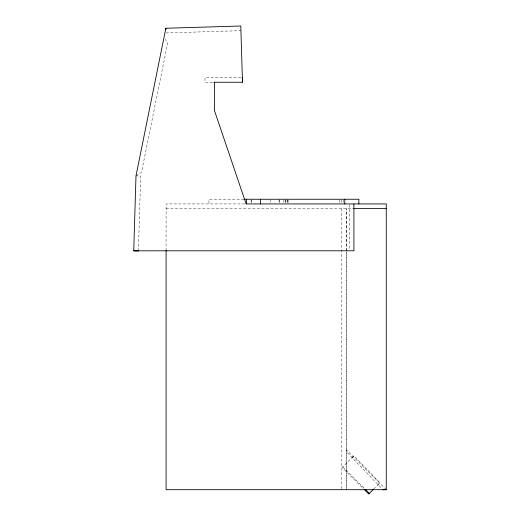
<?xml version="1.0" encoding="UTF-8"?>
<svg xmlns="http://www.w3.org/2000/svg" width="520" height="520" viewBox="0 0 520 520"><rect width="100%" height="100%" fill="white"/><g stroke="black" fill="none" stroke-linecap="round" stroke-linejoin="round"><path stroke-width="0.39" stroke-dasharray="2.6 1.95" d="M138.417 250.958L140.673 176.04L136.773 175.922M353.138 456.567L342.206 467.5L363.63 488.924M373.692 489.015L379.639 483.067M352.079 457.626L353.971 455.812L379.925 482.853L378.04 484.666M135.993 175.897L141.512 172.237L167.667 42.952L165.224 39.273M166.004 32.936L240.922 30.68M240.877 77.578L204.997 77.578L204.997 82.258L212.972 82.258M244.03 199.251L208.942 199.251L208.942 203.931M244.894 203.931L166.088 203.931L166.088 249.236M166.088 208.618L353.022 208.618M386.262 489.691L346.515 449.943L347.887 453.258L382.954 489.788M342.849 466.856L364.78 488.793M349.226 204.744L349.226 249.971M346.541 250.861L346.541 208.618L346.515 489.691L346.541 251.674M343.33 199.836L343.33 202.566M341.829 208.618L341.829 488.878M341.582 199.836L341.582 202.566M339.644 199.836L339.644 203.931M288.113 199.836L288.113 203.931M287.183 199.836L287.183 202.566M287.118 199.836L287.118 202.566M285.422 199.836L285.422 202.566M285.363 199.836L285.363 202.566M283.901 199.836L283.901 202.566M279.214 199.713L279.214 202.527M279.097 199.752L279.091 202.54M270.433 199.713L270.419 202.54M251.225 199.752L251.232 202.54M251.108 199.713L251.108 202.527"/><path stroke-width="0.78" d="M138.417 250.958L133.738 250.816L135.993 175.897L165.861 28.249L240.78 26L242.476 82.258L213.766 82.258M373.152 489.554L368.706 494L364.195 489.489M382.954 489.788L386.262 489.691L386.262 203.931L246.129 203.931L214.396 110.403L214.396 82.258M244.03 199.251L358.852 199.251L358.852 203.931M353.762 208.618L386.262 208.618M133.738 250.816L353.912 250.783L353.912 203.931M386.262 489.691L166.088 489.691L166.088 250.049M365.352 489.359L369.35 493.356M165.861 28.249L165.912 29.816M344.799 199.251L344.799 203.931M260.475 199.251L260.475 203.931M246.422 199.251L246.422 203.931M242.476 77.578L242.476 82.258"/></g></svg>
